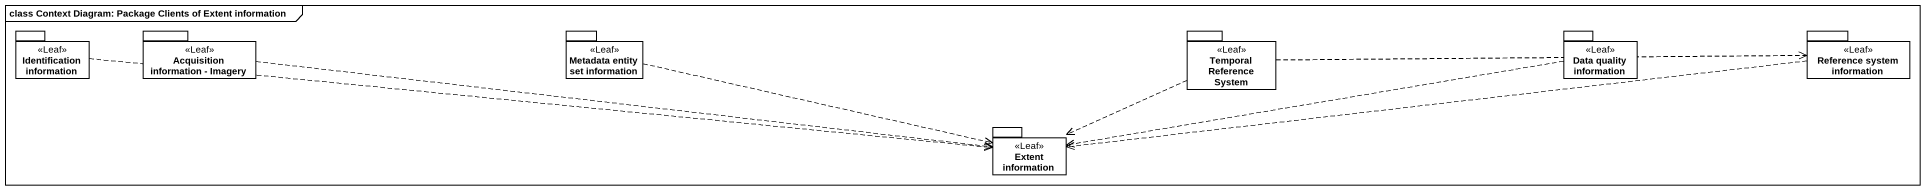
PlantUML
@startuml
mainframe class Context Diagram: Package Clients of Extent information
package "Identification information" as Identification_information <<Leaf>> {
}
package "Acquisition information - Imagery" as Acquisition_information <<Leaf>> {
}
package "Metadata entity set information" as Metadata_entity_set <<Leaf>> {
}
package "Temporal Reference System" as Temporal_Reference_System <<Leaf>> {
}
package "Data quality information" as Data_quality_information <<Leaf>> {
}
package "Reference system information" as Reference_system_information <<Leaf>> {
}
package "Extent information" as Extent_information <<Leaf>> {
}
Identification_information .right.> Extent_information
Acquisition_information .right.> Extent_information
Metadata_entity_set .right.> Extent_information
Temporal_Reference_System .right.> Reference_system_information
Temporal_Reference_System .left.> Extent_information
Data_quality_information .left.> Extent_information
Reference_system_information .left.> Extent_information
@enduml
